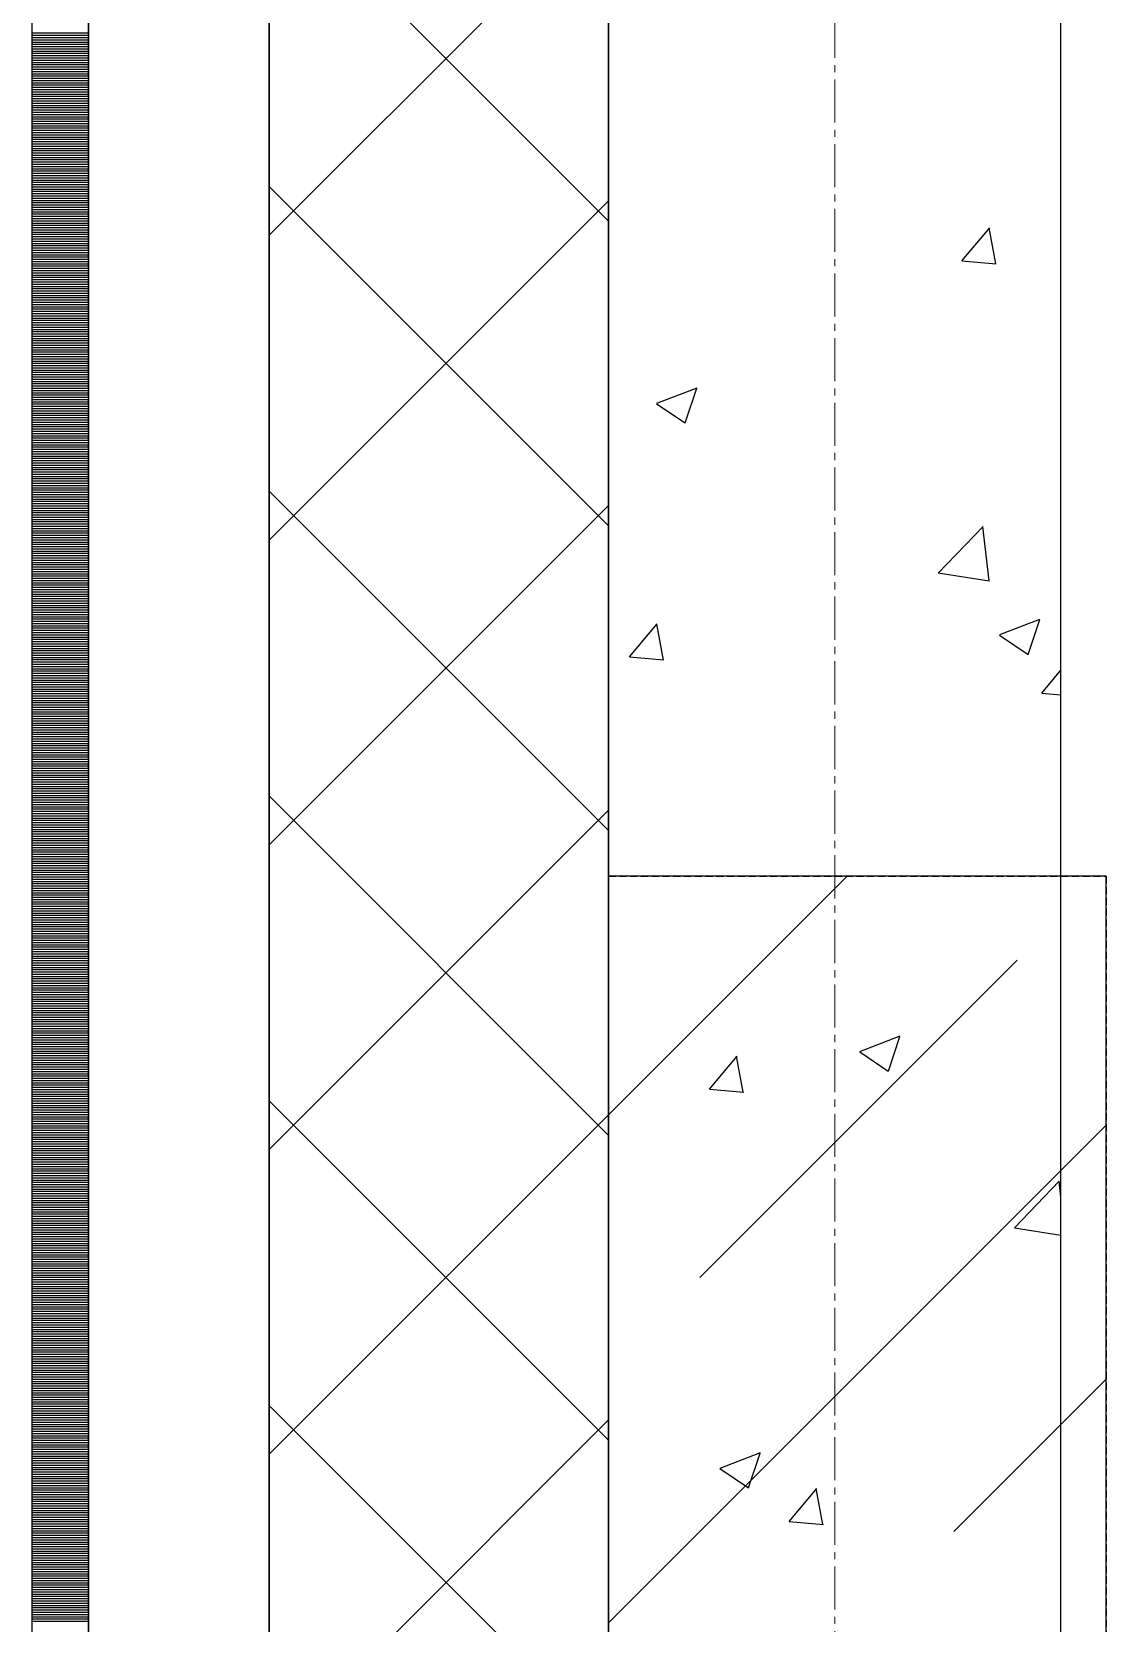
# Model space of a CAD drawing. Header units: millimetres. Extents: x -231292 to 573618, y -153144 to 564035.
# Drawn here: x 8548 to 9023, y 204436 to 205140 of the extents above; entities that cross this region are included whole.
import ezdxf

# ---------------------------------------------------------------- set-up
doc = ezdxf.new("R2010")
doc.units = ezdxf.units.MM
doc.linetypes.add('CENTER2', pattern=[28.575, 19.05, -3.175, 3.175, -3.175])
doc.linetypes.add('HIDDEN2', pattern=[4.7625, 3.175, -1.5875])
doc.layers.get('0').update_dxf_attribs({"color": 250})
for name, color, linetype, lineweight in [('АР_Колонны', 250, 'Continuous', 35), ('АР_Стены ЖБ', 250, 'Continuous', 35), ('АР_Стены ПЕНОблок', 250, 'Continuous', 20), ('АР_Тонкая', 250, 'Continuous', 5), ('АР_Утеплитель', 250, 'Continuous', 0), ('АР_Штриховка', 250, 'Continuous', 0), ('РД_Оси_100', 250, 'Continuous', 0)]:
    doc.layers.add(name, color=color, linetype=linetype, lineweight=lineweight)

# ---------------------------------------------------------------- blocks, each defined once
blk = doc.blocks.new('оси_рен')
at = {"layer": 'РД_Оси_100', "color": 251, "linetype": 'CENTER2', "true_color": 0x636466}
blk.add_line((1195652.916, 135558.25), (1195652.916, 223268.25), dxfattribs=at)

msp = doc.modelspace()

# ---------------------------------------------------------------- linework, layer by layer
at = {"layer": 'АР_Колонны', "color": 18, "linetype": 'HIDDEN2', "lineweight": 25, "true_color": 0x000000}
for p, q in [((8803.243, 204766.253), (9023.243, 204766.253)), ((8803.243, 203866.253), (8803.243, 204766.253)), ((9023.243, 204766.253), (9023.243, 203866.253))]:
    msp.add_line(p, q, dxfattribs=at)
at = {"layer": 'АР_Колонны', "color": 18, "linetype": 'Continuous', "lineweight": 25, "true_color": 0x000000}
for p, q in [((9023.243, 204766.253), (8803.243, 204766.253)), ((8803.243, 204766.253), (8803.243, 203866.253)), ((9023.243, 204766.253), (8803.243, 204766.253)), ((8803.243, 204766.253), (8803.243, 203866.253)), ((9023.243, 203866.253), (9023.243, 204766.253)), ((9023.243, 203866.253), (9023.243, 204766.253))]:
    msp.add_line(p, q, dxfattribs=at)
at = {"layer": 'АР_Стены ЖБ', "color": 18, "linetype": 'Continuous', "lineweight": 25, "true_color": 0x000000}
for p, q in [((9023.243, 204766.253), (8803.243, 204766.253)), ((8803.243, 204766.253), (8803.243, 203866.253)), ((9023.243, 203866.253), (9023.243, 204766.253))]:
    msp.add_line(p, q, dxfattribs=at)
at = {"layer": 'АР_Стены ПЕНОблок', "color": 18, "linetype": 'Continuous', "lineweight": 25, "true_color": 0x000000}
for p, q in [((8803.243, 263866.253), (8803.243, 187666.253)), ((9003.243, 187666.253), (9003.243, 263866.253))]:
    msp.add_line(p, q, dxfattribs=at)
at = {"layer": 'АР_Тонкая', "color": 18, "linetype": 'Continuous', "lineweight": 25, "true_color": 0x000000}
for p, q in [((8548.243, 263866.253), (8548.243, 187666.253)), ((8573.243, 263866.253), (8573.243, 187666.253)), ((8573.243, 187666.253), (8573.243, 263866.253)), ((8653.243, 187666.253), (8653.243, 263866.253))]:
    msp.add_line(p, q, dxfattribs=at)
at = {"layer": 'АР_Утеплитель', "color": 18, "linetype": 'Continuous', "lineweight": 25, "true_color": 0x000000}
for p, q in [((8653.243, 263866.253), (8653.243, 187666.253)), ((8803.243, 187666.253), (8803.243, 263866.253))]:
    msp.add_line(p, q, dxfattribs=at)
at = {"layer": 'АР_Штриховка', "color": 18, "linetype": 'Continuous', "lineweight": 25, "true_color": 0x000000}
for p, q in [((8803.243, 205055.86), (8653.243, 205205.86)), ((8653.243, 205049.573), (8803.243, 205199.573)), ((8548.243, 205139.002), (8573.243, 205139.002)), ((8548.243, 205138.002), (8573.243, 205138.002)), ((8548.243, 205137.002), (8573.243, 205137.002)), ((8548.243, 205136.002), (8573.243, 205136.002)), ((8548.243, 205135.002), (8573.243, 205135.002)), ((8548.243, 205134.002), (8573.243, 205134.002)), ((8548.243, 205133.002), (8573.243, 205133.002)), ((8548.243, 205132.002), (8573.243, 205132.002)), ((8548.243, 205131.002), (8573.243, 205131.002)), ((8548.243, 205130.002), (8573.243, 205130.002)), ((8548.243, 205129.002), (8573.243, 205129.002)), ((8548.243, 205128.002), (8573.243, 205128.002)), ((8548.243, 205127.002), (8573.243, 205127.002)), ((8548.243, 205126.002), (8573.243, 205126.002)), ((8548.243, 205125.002), (8573.243, 205125.002)), ((8548.243, 205124.002), (8573.243, 205124.002)), ((8548.243, 205123.002), (8573.243, 205123.002)), ((8548.243, 205122.002), (8573.243, 205122.002)), ((8548.243, 205121.002), (8573.243, 205121.002)), ((8548.243, 205120.002), (8573.243, 205120.002)), ((8548.243, 205119.002), (8573.243, 205119.002)), ((8548.243, 205118.002), (8573.243, 205118.002)), ((8548.243, 205117.002), (8573.243, 205117.002)), ((8548.243, 205116.002), (8573.243, 205116.002)), ((8548.243, 205115.002), (8573.243, 205115.002)), ((8548.243, 205114.002), (8573.243, 205114.002)), ((8548.243, 205113.002), (8573.243, 205113.002)), ((8548.243, 205112.002), (8573.243, 205112.002)), ((8548.243, 205111.002), (8573.243, 205111.002)), ((8548.243, 205110.002), (8573.243, 205110.002)), ((8548.243, 205109.002), (8573.243, 205109.002)), ((8548.243, 205108.002), (8573.243, 205108.002)), ((8548.243, 205107.002), (8573.243, 205107.002)), ((8548.243, 205106.002), (8573.243, 205106.002)), ((8548.243, 205105.002), (8573.243, 205105.002)), ((8548.243, 205104.002), (8573.243, 205104.002)), ((8548.243, 205103.002), (8573.243, 205103.002)), ((8548.243, 205102.002), (8573.243, 205102.002)), ((8548.243, 205101.002), (8573.243, 205101.002)), ((8548.243, 205100.002), (8573.243, 205100.002)), ((8548.243, 205099.002), (8573.243, 205099.002)), ((8548.243, 205098.002), (8573.243, 205098.002)), ((8548.243, 205097.002), (8573.243, 205097.002)), ((8548.243, 205096.002), (8573.243, 205096.002)), ((8548.243, 205095.002), (8573.243, 205095.002)), ((8548.243, 205094.002), (8573.243, 205094.002)), ((8548.243, 205093.002), (8573.243, 205093.002)), ((8548.243, 205092.002), (8573.243, 205092.002)), ((8548.243, 205091.002), (8573.243, 205091.002)), ((8548.243, 205090.002), (8573.243, 205090.002)), ((8548.243, 205089.002), (8573.243, 205089.002)), ((8548.243, 205088.002), (8573.243, 205088.002)), ((8548.243, 205087.002), (8573.243, 205087.002)), ((8548.243, 205086.002), (8573.243, 205086.002)), ((8548.243, 205085.002), (8573.243, 205085.002)), ((8548.243, 205084.002), (8573.243, 205084.002)), ((8548.243, 205083.002), (8573.243, 205083.002)), ((8548.243, 205082.002), (8573.243, 205082.002)), ((8548.243, 205081.002), (8573.243, 205081.002)), ((8548.243, 205080.002), (8573.243, 205080.002)), ((8548.243, 205079.002), (8573.243, 205079.002)), ((8548.243, 205078.002), (8573.243, 205078.002)), ((8548.243, 205077.002), (8573.243, 205077.002)), ((8548.243, 205076.002), (8573.243, 205076.002)), ((8548.243, 205075.002), (8573.243, 205075.002)), ((8548.243, 205074.002), (8573.243, 205074.002)), ((8548.243, 205073.002), (8573.243, 205073.002)), ((8548.243, 205072.002), (8573.243, 205072.002)), ((8548.243, 205071.002), (8573.243, 205071.002)), ((8548.243, 205070.002), (8573.243, 205070.002)), ((8803.243, 204921.156), (8653.243, 205071.156)), ((8548.243, 205069.002), (8573.243, 205069.002)), ((8548.243, 205068.002), (8573.243, 205068.002)), ((8548.243, 205067.002), (8573.243, 205067.002)), ((8548.243, 205066.002), (8573.243, 205066.002)), ((8548.243, 205065.002), (8573.243, 205065.002)), ((8548.243, 205064.002), (8573.243, 205064.002)), ((8548.243, 205063.002), (8573.243, 205063.002)), ((8653.243, 204914.869), (8803.243, 205064.869)), ((8548.243, 205062.002), (8573.243, 205062.002)), ((8548.243, 205061.002), (8573.243, 205061.002)), ((8548.243, 205060.002), (8573.243, 205060.002)), ((8548.243, 205059.002), (8573.243, 205059.002)), ((8548.243, 205058.002), (8573.243, 205058.002)), ((8548.243, 205057.002), (8573.243, 205057.002)), ((8548.243, 205056.002), (8573.243, 205056.002)), ((8548.243, 205055.002), (8573.243, 205055.002)), ((8548.243, 205054.002), (8573.243, 205054.002)), ((8548.243, 205053.002), (8573.243, 205053.002)), ((8548.243, 205052.002), (8573.243, 205052.002)), ((8548.243, 205051.002), (8573.243, 205051.002)), ((8548.243, 205050.002), (8573.243, 205050.002)), ((8548.243, 205049.002), (8573.243, 205049.002)), ((8959.49, 205038.314), (8971.735, 205052.907)), ((8974.46, 205036.937), (8971.523, 205052.858)), ((8548.243, 205048.002), (8573.243, 205048.002)), ((8548.243, 205047.002), (8573.243, 205047.002)), ((8548.243, 205046.002), (8573.243, 205046.002)), ((8548.243, 205045.002), (8573.243, 205045.002)), ((8548.243, 205044.002), (8573.243, 205044.002)), ((8548.243, 205043.002), (8573.243, 205043.002)), ((8548.243, 205042.002), (8573.243, 205042.002)), ((8548.243, 205041.002), (8573.243, 205041.002)), ((8548.243, 205040.002), (8573.243, 205040.002)), ((8548.243, 205039.002), (8573.243, 205039.002)), ((8548.243, 205038.002), (8573.243, 205038.002)), ((8548.243, 205037.002), (8573.243, 205037.002)), ((8548.243, 205036.002), (8573.243, 205036.002)), ((8548.243, 205035.002), (8573.243, 205035.002)), ((8548.243, 205034.002), (8573.243, 205034.002)), ((8959.489, 205038.304), (8974.671, 205036.976)), ((8548.243, 205033.002), (8573.243, 205033.002)), ((8548.243, 205032.002), (8573.243, 205032.002)), ((8548.243, 205031.002), (8573.243, 205031.002)), ((8548.243, 205030.002), (8573.243, 205030.002)), ((8548.243, 205029.002), (8573.243, 205029.002)), ((8548.243, 205028.002), (8573.243, 205028.002)), ((8548.243, 205027.002), (8573.243, 205027.002)), ((8548.243, 205026.002), (8573.243, 205026.002)), ((8548.243, 205025.002), (8573.243, 205025.002)), ((8548.243, 205024.002), (8573.243, 205024.002)), ((8548.243, 205023.002), (8573.243, 205023.002)), ((8548.243, 205022.002), (8573.243, 205022.002)), ((8548.243, 205021.002), (8573.243, 205021.002)), ((8548.243, 205020.002), (8573.243, 205020.002)), ((8548.243, 205019.002), (8573.243, 205019.002)), ((8548.243, 205018.002), (8573.243, 205018.002)), ((8548.243, 205017.002), (8573.243, 205017.002)), ((8548.243, 205016.002), (8573.243, 205016.002)), ((8548.243, 205015.002), (8573.243, 205015.002)), ((8548.243, 205014.002), (8573.243, 205014.002)), ((8548.243, 205013.002), (8573.243, 205013.002)), ((8548.243, 205012.002), (8573.243, 205012.002)), ((8548.243, 205011.002), (8573.243, 205011.002)), ((8548.243, 205010.002), (8573.243, 205010.002)), ((8548.243, 205009.002), (8573.243, 205009.002)), ((8548.243, 205008.002), (8573.243, 205008.002)), ((8548.243, 205007.002), (8573.243, 205007.002)), ((8548.243, 205006.002), (8573.243, 205006.002)), ((8548.243, 205005.002), (8573.243, 205005.002)), ((8548.243, 205004.002), (8573.243, 205004.002)), ((8548.243, 205003.002), (8573.243, 205003.002)), ((8548.243, 205002.002), (8573.243, 205002.002)), ((8548.243, 205001.002), (8573.243, 205001.002)), ((8548.243, 205000.002), (8573.243, 205000.002)), ((8548.243, 204999.002), (8573.243, 204999.002)), ((8548.243, 204998.002), (8573.243, 204998.002)), ((8548.243, 204997.002), (8573.243, 204997.002)), ((8548.243, 204996.002), (8573.243, 204996.002)), ((8548.243, 204995.002), (8573.243, 204995.002)), ((8548.243, 204994.002), (8573.243, 204994.002)), ((8548.243, 204993.002), (8573.243, 204993.002)), ((8548.243, 204992.002), (8573.243, 204992.002)), ((8548.243, 204991.002), (8573.243, 204991.002)), ((8548.243, 204990.002), (8573.243, 204990.002)), ((8548.243, 204989.002), (8573.243, 204989.002)), ((8548.243, 204988.002), (8573.243, 204988.002)), ((8548.243, 204987.002), (8573.243, 204987.002)), ((8548.243, 204986.002), (8573.243, 204986.002)), ((8548.243, 204985.002), (8573.243, 204985.002)), ((8548.243, 204984.002), (8573.243, 204984.002)), ((8548.243, 204983.002), (8573.243, 204983.002)), ((8548.243, 204982.002), (8573.243, 204982.002)), ((8548.243, 204981.002), (8573.243, 204981.002)), ((8548.243, 204980.002), (8573.243, 204980.002)), ((8548.243, 204979.002), (8573.243, 204979.002)), ((8548.243, 204978.002), (8573.243, 204978.002)), ((8824.562, 204975.321), (8842.347, 204982.148)), ((8837.118, 204966.61), (8842.269, 204981.959)), ((8548.243, 204977.002), (8573.243, 204977.002)), ((8548.243, 204976.002), (8573.243, 204976.002)), ((8548.243, 204975.002), (8573.243, 204975.002)), ((8548.243, 204974.002), (8573.243, 204974.002)), ((8548.243, 204973.002), (8573.243, 204973.002)), ((8548.243, 204972.002), (8573.243, 204972.002)), ((8548.243, 204971.002), (8573.243, 204971.002)), ((8824.477, 204975.133), (8837.112, 204966.611)), ((8548.243, 204970.002), (8573.243, 204970.002)), ((8548.243, 204969.002), (8573.243, 204969.002)), ((8548.243, 204968.002), (8573.243, 204968.002)), ((8548.243, 204967.002), (8573.243, 204967.002)), ((8548.243, 204966.002), (8573.243, 204966.002)), ((8548.243, 204965.002), (8573.243, 204965.002)), ((8548.243, 204964.002), (8573.243, 204964.002)), ((8548.243, 204963.002), (8573.243, 204963.002)), ((8548.243, 204962.002), (8573.243, 204962.002)), ((8548.243, 204961.002), (8573.243, 204961.002)), ((8548.243, 204960.002), (8573.243, 204960.002)), ((8548.243, 204959.002), (8573.243, 204959.002)), ((8548.243, 204958.002), (8573.243, 204958.002)), ((8548.243, 204957.002), (8573.243, 204957.002)), ((8548.243, 204956.002), (8573.243, 204956.002)), ((8548.243, 204955.002), (8573.243, 204955.002)), ((8548.243, 204954.002), (8573.243, 204954.002)), ((8548.243, 204953.002), (8573.243, 204953.002)), ((8548.243, 204952.002), (8573.243, 204952.002)), ((8548.243, 204951.002), (8573.243, 204951.002)), ((8548.243, 204950.002), (8573.243, 204950.002)), ((8548.243, 204949.002), (8573.243, 204949.002)), ((8548.243, 204948.002), (8573.243, 204948.002)), ((8548.243, 204947.002), (8573.243, 204947.002)), ((8548.243, 204946.002), (8573.243, 204946.002)), ((8548.243, 204945.002), (8573.243, 204945.002)), ((8548.243, 204944.002), (8573.243, 204944.002)), ((8548.243, 204943.002), (8573.243, 204943.002)), ((8548.243, 204942.002), (8573.243, 204942.002)), ((8548.243, 204941.002), (8573.243, 204941.002)), ((8548.243, 204940.002), (8573.243, 204940.002)), ((8548.243, 204939.002), (8573.243, 204939.002)), ((8548.243, 204938.002), (8573.243, 204938.002)), ((8548.243, 204937.002), (8573.243, 204937.002)), ((8548.243, 204936.002), (8573.243, 204936.002)), ((8803.243, 204786.452), (8653.243, 204936.452)), ((8548.243, 204935.002), (8573.243, 204935.002)), ((8548.243, 204934.002), (8573.243, 204934.002)), ((8548.243, 204933.002), (8573.243, 204933.002)), ((8548.243, 204932.002), (8573.243, 204932.002)), ((8548.243, 204931.002), (8573.243, 204931.002)), ((8548.243, 204930.002), (8573.243, 204930.002)), ((8548.243, 204929.002), (8573.243, 204929.002)), ((8653.243, 204780.165), (8803.243, 204930.165)), ((8548.243, 204928.002), (8573.243, 204928.002)), ((8548.243, 204927.002), (8573.243, 204927.002)), ((8548.243, 204926.002), (8573.243, 204926.002)), ((8548.243, 204925.002), (8573.243, 204925.002)), ((8548.243, 204924.002), (8573.243, 204924.002)), ((8548.243, 204923.002), (8573.243, 204923.002)), ((8548.243, 204922.002), (8573.243, 204922.002)), ((8548.243, 204921.002), (8573.243, 204921.002)), ((8548.243, 204920.002), (8573.243, 204920.002)), ((8548.243, 204919.002), (8573.243, 204919.002)), ((8548.243, 204918.002), (8573.243, 204918.002)), ((8548.243, 204917.002), (8573.243, 204917.002)), ((8548.243, 204916.002), (8573.243, 204916.002)), ((8548.243, 204915.002), (8573.243, 204915.002)), ((8949.001, 204900.295), (8968.785, 204920.914)), ((8971.555, 204896.787), (8968.749, 204920.91)), ((8548.243, 204914.002), (8573.243, 204914.002)), ((8548.243, 204913.002), (8573.243, 204913.002)), ((8548.243, 204912.002), (8573.243, 204912.002)), ((8548.243, 204911.002), (8573.243, 204911.002)), ((8548.243, 204910.002), (8573.243, 204910.002)), ((8548.243, 204909.002), (8573.243, 204909.002)), ((8548.243, 204908.002), (8573.243, 204908.002)), ((8548.243, 204907.002), (8573.243, 204907.002)), ((8548.243, 204906.002), (8573.243, 204906.002)), ((8548.243, 204905.002), (8573.243, 204905.002)), ((8548.243, 204904.002), (8573.243, 204904.002)), ((8548.243, 204903.002), (8573.243, 204903.002)), ((8548.243, 204902.002), (8573.243, 204902.002)), ((8548.243, 204901.002), (8573.243, 204901.002)), ((8948.975, 204900.351), (8971.565, 204896.848)), ((8548.243, 204900.002), (8573.243, 204900.002)), ((8548.243, 204899.002), (8573.243, 204899.002)), ((8548.243, 204898.002), (8573.243, 204898.002)), ((8548.243, 204897.002), (8573.243, 204897.002)), ((8548.243, 204896.002), (8573.243, 204896.002)), ((8548.243, 204895.002), (8573.243, 204895.002)), ((8548.243, 204894.002), (8573.243, 204894.002)), ((8548.243, 204893.002), (8573.243, 204893.002)), ((8548.243, 204892.002), (8573.243, 204892.002)), ((8548.243, 204891.002), (8573.243, 204891.002)), ((8548.243, 204890.002), (8573.243, 204890.002)), ((8548.243, 204889.002), (8573.243, 204889.002)), ((8548.243, 204888.002), (8573.243, 204888.002)), ((8548.243, 204887.002), (8573.243, 204887.002)), ((8548.243, 204886.002), (8573.243, 204886.002)), ((8548.243, 204885.002), (8573.243, 204885.002)), ((8548.243, 204884.002), (8573.243, 204884.002)), ((8548.243, 204883.002), (8573.243, 204883.002)), ((8548.243, 204882.002), (8573.243, 204882.002)), ((8548.243, 204881.002), (8573.243, 204881.002)), ((8548.243, 204880.002), (8573.243, 204880.002)), ((8976.177, 204873.056), (8993.962, 204879.883)), ((8988.733, 204864.344), (8993.883, 204879.693)), ((8548.243, 204879.002), (8573.243, 204879.002)), ((8548.243, 204878.002), (8573.243, 204878.002)), ((8548.243, 204877.002), (8573.243, 204877.002)), ((8548.243, 204876.002), (8573.243, 204876.002)), ((8548.243, 204875.002), (8573.243, 204875.002)), ((8548.243, 204874.002), (8573.243, 204874.002)), ((8548.243, 204873.002), (8573.243, 204873.002)), ((8812.549, 204863.196), (8824.794, 204877.79)), ((8827.519, 204861.819), (8824.582, 204877.74)), ((8976.092, 204872.868), (8988.726, 204864.346)), ((8548.243, 204872.002), (8573.243, 204872.002)), ((8548.243, 204871.002), (8573.243, 204871.002)), ((8548.243, 204870.002), (8573.243, 204870.002)), ((8548.243, 204869.002), (8573.243, 204869.002)), ((8548.243, 204868.002), (8573.243, 204868.002)), ((8548.243, 204867.002), (8573.243, 204867.002)), ((8548.243, 204866.002), (8573.243, 204866.002)), ((8548.243, 204865.002), (8573.243, 204865.002)), ((8548.243, 204864.002), (8573.243, 204864.002)), ((8548.243, 204863.002), (8573.243, 204863.002)), ((8548.243, 204862.002), (8573.243, 204862.002)), ((8548.243, 204861.002), (8573.243, 204861.002)), ((8548.243, 204860.002), (8573.243, 204860.002)), ((8548.243, 204859.002), (8573.243, 204859.002)), ((8812.548, 204863.187), (8827.73, 204861.858)), ((8548.243, 204858.002), (8573.243, 204858.002)), ((8548.243, 204857.002), (8573.243, 204857.002)), ((8548.243, 204856.002), (8573.243, 204856.002)), ((8548.243, 204855.002), (8573.243, 204855.002)), ((8548.243, 204854.002), (8573.243, 204854.002)), ((8548.243, 204853.002), (8573.243, 204853.002)), ((8548.243, 204852.002), (8573.243, 204852.002)), ((8994.734, 204847.257), (9003.243, 204857.398)), ((8548.243, 204851.002), (8573.243, 204851.002)), ((8548.243, 204850.002), (8573.243, 204850.002)), ((8548.243, 204849.002), (8573.243, 204849.002)), ((8548.243, 204848.002), (8573.243, 204848.002)), ((8548.243, 204847.002), (8573.243, 204847.002)), ((8548.243, 204846.002), (8573.243, 204846.002)), ((8548.243, 204845.002), (8573.243, 204845.002)), ((8994.733, 204847.247), (9003.243, 204846.503)), ((8548.243, 204844.002), (8573.243, 204844.002)), ((8548.243, 204843.002), (8573.243, 204843.002)), ((8548.243, 204842.002), (8573.243, 204842.002)), ((8548.243, 204841.002), (8573.243, 204841.002)), ((8548.243, 204840.002), (8573.243, 204840.002)), ((8548.243, 204839.002), (8573.243, 204839.002)), ((8548.243, 204838.002), (8573.243, 204838.002)), ((8548.243, 204837.002), (8573.243, 204837.002)), ((8548.243, 204836.002), (8573.243, 204836.002)), ((8548.243, 204835.002), (8573.243, 204835.002)), ((8548.243, 204834.002), (8573.243, 204834.002)), ((8548.243, 204833.002), (8573.243, 204833.002)), ((8548.243, 204832.002), (8573.243, 204832.002)), ((8548.243, 204831.002), (8573.243, 204831.002)), ((8548.243, 204830.002), (8573.243, 204830.002)), ((8548.243, 204829.002), (8573.243, 204829.002)), ((8548.243, 204828.002), (8573.243, 204828.002)), ((8548.243, 204827.002), (8573.243, 204827.002)), ((8548.243, 204826.002), (8573.243, 204826.002)), ((8548.243, 204825.002), (8573.243, 204825.002)), ((8548.243, 204824.002), (8573.243, 204824.002)), ((8548.243, 204823.002), (8573.243, 204823.002)), ((8548.243, 204822.002), (8573.243, 204822.002)), ((8548.243, 204821.002), (8573.243, 204821.002)), ((8548.243, 204820.002), (8573.243, 204820.002)), ((8548.243, 204819.002), (8573.243, 204819.002)), ((8548.243, 204818.002), (8573.243, 204818.002)), ((8548.243, 204817.002), (8573.243, 204817.002)), ((8548.243, 204816.002), (8573.243, 204816.002)), ((8548.243, 204815.002), (8573.243, 204815.002)), ((8548.243, 204814.002), (8573.243, 204814.002)), ((8548.243, 204813.002), (8573.243, 204813.002)), ((8548.243, 204812.002), (8573.243, 204812.002)), ((8548.243, 204811.002), (8573.243, 204811.002)), ((8548.243, 204810.002), (8573.243, 204810.002)), ((8548.243, 204809.002), (8573.243, 204809.002)), ((8548.243, 204808.002), (8573.243, 204808.002)), ((8548.243, 204807.002), (8573.243, 204807.002)), ((8548.243, 204806.002), (8573.243, 204806.002)), ((8548.243, 204805.002), (8573.243, 204805.002)), ((8548.243, 204804.002), (8573.243, 204804.002)), ((8548.243, 204803.002), (8573.243, 204803.002)), ((8548.243, 204802.002), (8573.243, 204802.002)), ((8548.243, 204801.002), (8573.243, 204801.002)), ((8548.243, 204800.002), (8573.243, 204800.002)), ((8548.243, 204799.002), (8573.243, 204799.002)), ((8548.243, 204798.002), (8573.243, 204798.002)), ((8548.243, 204797.002), (8573.243, 204797.002)), ((8548.243, 204796.002), (8573.243, 204796.002)), ((8548.243, 204795.002), (8573.243, 204795.002)), ((8803.243, 204651.749), (8653.243, 204801.749)), ((8653.243, 204645.462), (8803.243, 204795.462)), ((8548.243, 204794.002), (8573.243, 204794.002)), ((8548.243, 204793.002), (8573.243, 204793.002)), ((8548.243, 204792.002), (8573.243, 204792.002)), ((8548.243, 204791.002), (8573.243, 204791.002)), ((8548.243, 204790.002), (8573.243, 204790.002)), ((8548.243, 204789.002), (8573.243, 204789.002)), ((8548.243, 204788.002), (8573.243, 204788.002)), ((8548.243, 204787.002), (8573.243, 204787.002)), ((8548.243, 204786.002), (8573.243, 204786.002)), ((8548.243, 204785.002), (8573.243, 204785.002)), ((8548.243, 204784.002), (8573.243, 204784.002)), ((8548.243, 204783.002), (8573.243, 204783.002)), ((8548.243, 204782.002), (8573.243, 204782.002)), ((8548.243, 204781.002), (8573.243, 204781.002)), ((8548.243, 204780.002), (8573.243, 204780.002)), ((8548.243, 204779.002), (8573.243, 204779.002)), ((8548.243, 204778.002), (8573.243, 204778.002)), ((8548.243, 204777.002), (8573.243, 204777.002)), ((8548.243, 204776.002), (8573.243, 204776.002)), ((8548.243, 204775.002), (8573.243, 204775.002)), ((8548.243, 204774.002), (8573.243, 204774.002)), ((8548.243, 204773.002), (8573.243, 204773.002)), ((8548.243, 204772.002), (8573.243, 204772.002)), ((8548.243, 204771.002), (8573.243, 204771.002)), ((8548.243, 204770.002), (8573.243, 204770.002)), ((8548.243, 204769.002), (8573.243, 204769.002)), ((8548.243, 204768.002), (8573.243, 204768.002)), ((8548.243, 204767.002), (8573.243, 204767.002)), ((8548.243, 204766.002), (8573.243, 204766.002)), ((8548.243, 204765.002), (8573.243, 204765.002)), ((8548.243, 204764.002), (8573.243, 204764.002)), ((8548.243, 204763.002), (8573.243, 204763.002)), ((8548.243, 204762.002), (8573.243, 204762.002)), ((8548.243, 204761.002), (8573.243, 204761.002)), ((8548.243, 204760.002), (8573.243, 204760.002)), ((8803.243, 204660.758), (8908.738, 204766.253)), ((8548.243, 204759.002), (8573.243, 204759.002)), ((8548.243, 204758.002), (8573.243, 204758.002)), ((8548.243, 204757.002), (8573.243, 204757.002)), ((8548.243, 204756.002), (8573.243, 204756.002)), ((8548.243, 204755.002), (8573.243, 204755.002)), ((8548.243, 204754.002), (8573.243, 204754.002)), ((8548.243, 204753.002), (8573.243, 204753.002)), ((8548.243, 204752.002), (8573.243, 204752.002)), ((8548.243, 204751.002), (8573.243, 204751.002)), ((8548.243, 204750.002), (8573.243, 204750.002)), ((8548.243, 204749.002), (8573.243, 204749.002)), ((8548.243, 204748.002), (8573.243, 204748.002)), ((8548.243, 204747.002), (8573.243, 204747.002)), ((8548.243, 204746.002), (8573.243, 204746.002)), ((8548.243, 204745.002), (8573.243, 204745.002)), ((8548.243, 204744.002), (8573.243, 204744.002)), ((8548.243, 204743.002), (8573.243, 204743.002)), ((8548.243, 204742.002), (8573.243, 204742.002)), ((8548.243, 204741.002), (8573.243, 204741.002)), ((8548.243, 204740.002), (8573.243, 204740.002)), ((8548.243, 204739.002), (8573.243, 204739.002)), ((8548.243, 204738.002), (8573.243, 204738.002)), ((8548.243, 204737.002), (8573.243, 204737.002)), ((8548.243, 204736.002), (8573.243, 204736.002)), ((8548.243, 204735.002), (8573.243, 204735.002)), ((8548.243, 204734.002), (8573.243, 204734.002)), ((8548.243, 204733.002), (8573.243, 204733.002)), ((8548.243, 204732.002), (8573.243, 204732.002)), ((8548.243, 204731.002), (8573.243, 204731.002)), ((8548.243, 204730.002), (8573.243, 204730.002)), ((8548.243, 204729.002), (8573.243, 204729.002)), ((8548.243, 204728.002), (8573.243, 204728.002)), ((8548.243, 204727.002), (8573.243, 204727.002)), ((8548.243, 204726.002), (8573.243, 204726.002)), ((8548.243, 204725.002), (8573.243, 204725.002)), ((8843.64, 204588.901), (8983.956, 204729.218)), ((8548.243, 204724.002), (8573.243, 204724.002)), ((8548.243, 204723.002), (8573.243, 204723.002)), ((8548.243, 204722.002), (8573.243, 204722.002)), ((8548.243, 204721.002), (8573.243, 204721.002)), ((8548.243, 204720.002), (8573.243, 204720.002)), ((8548.243, 204719.002), (8573.243, 204719.002)), ((8548.243, 204718.002), (8573.243, 204718.002)), ((8548.243, 204717.002), (8573.243, 204717.002)), ((8548.243, 204716.002), (8573.243, 204716.002)), ((8548.243, 204715.002), (8573.243, 204715.002)), ((8548.243, 204714.002), (8573.243, 204714.002)), ((8548.243, 204713.002), (8573.243, 204713.002)), ((8548.243, 204712.002), (8573.243, 204712.002)), ((8548.243, 204711.002), (8573.243, 204711.002)), ((8548.243, 204710.002), (8573.243, 204710.002)), ((8548.243, 204709.002), (8573.243, 204709.002)), ((8548.243, 204708.002), (8573.243, 204708.002)), ((8548.243, 204707.002), (8573.243, 204707.002)), ((8548.243, 204706.002), (8573.243, 204706.002)), ((8548.243, 204705.002), (8573.243, 204705.002)), ((8548.243, 204704.002), (8573.243, 204704.002)), ((8548.243, 204703.002), (8573.243, 204703.002)), ((8548.243, 204702.002), (8573.243, 204702.002)), ((8548.243, 204701.002), (8573.243, 204701.002)), ((8548.243, 204700.002), (8573.243, 204700.002)), ((8548.243, 204699.002), (8573.243, 204699.002)), ((8548.243, 204698.002), (8573.243, 204698.002)), ((8548.243, 204697.002), (8573.243, 204697.002)), ((8548.243, 204696.002), (8573.243, 204696.002)), ((8548.243, 204695.002), (8573.243, 204695.002)), ((8548.243, 204694.002), (8573.243, 204694.002)), ((8548.243, 204693.002), (8573.243, 204693.002)), ((8548.243, 204692.002), (8573.243, 204692.002)), ((8548.243, 204691.002), (8573.243, 204691.002)), ((8548.243, 204690.002), (8573.243, 204690.002)), ((8914.375, 204688.868), (8932.159, 204695.695)), ((8926.931, 204680.156), (8932.081, 204695.505)), ((8548.243, 204689.002), (8573.243, 204689.002)), ((8548.243, 204688.002), (8573.243, 204688.002)), ((8548.243, 204687.002), (8573.243, 204687.002)), ((8548.243, 204686.002), (8573.243, 204686.002)), ((8548.243, 204685.002), (8573.243, 204685.002)), ((8548.243, 204684.002), (8573.243, 204684.002)), ((8548.243, 204683.002), (8573.243, 204683.002)), ((8847.792, 204672.14), (8860.038, 204686.733)), ((8862.761, 204670.762), (8859.825, 204686.683)), ((8914.29, 204688.68), (8926.924, 204680.158)), ((8548.243, 204682.002), (8573.243, 204682.002)), ((8548.243, 204681.002), (8573.243, 204681.002)), ((8548.243, 204680.002), (8573.243, 204680.002)), ((8548.243, 204679.002), (8573.243, 204679.002)), ((8548.243, 204678.002), (8573.243, 204678.002)), ((8548.243, 204677.002), (8573.243, 204677.002)), ((8548.243, 204676.002), (8573.243, 204676.002)), ((8548.243, 204675.002), (8573.243, 204675.002)), ((8548.243, 204674.002), (8573.243, 204674.002)), ((8548.243, 204673.002), (8573.243, 204673.002)), ((8548.243, 204672.002), (8573.243, 204672.002)), ((8548.243, 204671.002), (8573.243, 204671.002)), ((8548.243, 204670.002), (8573.243, 204670.002)), ((8548.243, 204669.002), (8573.243, 204669.002)), ((8847.792, 204672.13), (8862.974, 204670.801)), ((8548.243, 204668.002), (8573.243, 204668.002)), ((8548.243, 204667.002), (8573.243, 204667.002)), ((8548.243, 204666.002), (8573.243, 204666.002)), ((8548.243, 204665.002), (8573.243, 204665.002)), ((8548.243, 204664.002), (8573.243, 204664.002)), ((8548.243, 204663.002), (8573.243, 204663.002)), ((8548.243, 204662.002), (8573.243, 204662.002)), ((8803.243, 204517.045), (8653.243, 204667.045)), ((8548.243, 204661.002), (8573.243, 204661.002)), ((8548.243, 204660.002), (8573.243, 204660.002)), ((8548.243, 204659.002), (8573.243, 204659.002)), ((8548.243, 204658.002), (8573.243, 204658.002)), ((8548.243, 204657.002), (8573.243, 204657.002)), ((8548.243, 204656.002), (8573.243, 204656.002)), ((8548.243, 204655.002), (8573.243, 204655.002)), ((8653.243, 204510.758), (8803.243, 204660.758)), ((8803.243, 204436.251), (9023.243, 204656.251)), ((8548.243, 204654.002), (8573.243, 204654.002)), ((8548.243, 204653.002), (8573.243, 204653.002)), ((8548.243, 204652.002), (8573.243, 204652.002)), ((8548.243, 204651.002), (8573.243, 204651.002)), ((8548.243, 204650.002), (8573.243, 204650.002)), ((8548.243, 204649.002), (8573.243, 204649.002)), ((8548.243, 204648.002), (8573.243, 204648.002)), ((8548.243, 204647.002), (8573.243, 204647.002)), ((8548.243, 204646.002), (8573.243, 204646.002)), ((8548.243, 204645.002), (8573.243, 204645.002)), ((8548.243, 204644.002), (8573.243, 204644.002)), ((8548.243, 204643.002), (8573.243, 204643.002)), ((8548.243, 204642.002), (8573.243, 204642.002)), ((8548.243, 204641.002), (8573.243, 204641.002)), ((8548.243, 204640.002), (8573.243, 204640.002)), ((8548.243, 204639.002), (8573.243, 204639.002)), ((8548.243, 204638.002), (8573.243, 204638.002)), ((8548.243, 204637.002), (8573.243, 204637.002)), ((8548.243, 204636.002), (8573.243, 204636.002)), ((8548.243, 204635.002), (8573.243, 204635.002)), ((8548.243, 204634.002), (8573.243, 204634.002)), ((8548.243, 204633.002), (8573.243, 204633.002)), ((8548.243, 204632.002), (8573.243, 204632.002)), ((8548.243, 204631.002), (8573.243, 204631.002)), ((8548.243, 204630.002), (8573.243, 204630.002)), ((8548.243, 204629.002), (8573.243, 204629.002)), ((8548.243, 204628.002), (8573.243, 204628.002)), ((8548.243, 204627.002), (8573.243, 204627.002)), ((8548.243, 204626.002), (8573.243, 204626.002)), ((8982.676, 204610.826), (9002.46, 204631.445)), ((9003.243, 204624.398), (9002.424, 204631.441)), ((8548.243, 204625.002), (8573.243, 204625.002)), ((8548.243, 204624.002), (8573.243, 204624.002)), ((8548.243, 204623.002), (8573.243, 204623.002)), ((8548.243, 204622.002), (8573.243, 204622.002)), ((8548.243, 204621.002), (8573.243, 204621.002)), ((8548.243, 204620.002), (8573.243, 204620.002)), ((8548.243, 204619.002), (8573.243, 204619.002)), ((8548.243, 204618.002), (8573.243, 204618.002)), ((8548.243, 204617.002), (8573.243, 204617.002)), ((8548.243, 204616.002), (8573.243, 204616.002)), ((8548.243, 204615.002), (8573.243, 204615.002)), ((8548.243, 204614.002), (8573.243, 204614.002)), ((8548.243, 204613.002), (8573.243, 204613.002)), ((8548.243, 204612.002), (8573.243, 204612.002)), ((8548.243, 204611.002), (8573.243, 204611.002)), ((8548.243, 204610.002), (8573.243, 204610.002)), ((8548.243, 204609.002), (8573.243, 204609.002)), ((8548.243, 204608.002), (8573.243, 204608.002)), ((8548.243, 204607.002), (8573.243, 204607.002)), ((8548.243, 204606.002), (8573.243, 204606.002)), ((8548.243, 204605.002), (8573.243, 204605.002)), ((8982.649, 204610.883), (9003.243, 204607.689)), ((8548.243, 204604.002), (8573.243, 204604.002)), ((8548.243, 204603.002), (8573.243, 204603.002)), ((8548.243, 204602.002), (8573.243, 204602.002)), ((8548.243, 204601.002), (8573.243, 204601.002)), ((8548.243, 204600.002), (8573.243, 204600.002)), ((8548.243, 204599.002), (8573.243, 204599.002)), ((8548.243, 204598.002), (8573.243, 204598.002)), ((8548.243, 204597.002), (8573.243, 204597.002)), ((8548.243, 204596.002), (8573.243, 204596.002)), ((8548.243, 204595.002), (8573.243, 204595.002)), ((8548.243, 204594.002), (8573.243, 204594.002)), ((8548.243, 204593.002), (8573.243, 204593.002)), ((8548.243, 204592.002), (8573.243, 204592.002)), ((8548.243, 204591.002), (8573.243, 204591.002)), ((8548.243, 204590.002), (8573.243, 204590.002)), ((8548.243, 204589.002), (8573.243, 204589.002)), ((8548.243, 204588.002), (8573.243, 204588.002)), ((8548.243, 204587.002), (8573.243, 204587.002)), ((8548.243, 204586.002), (8573.243, 204586.002)), ((8548.243, 204585.002), (8573.243, 204585.002)), ((8548.243, 204584.002), (8573.243, 204584.002)), ((8548.243, 204583.002), (8573.243, 204583.002)), ((8548.243, 204582.002), (8573.243, 204582.002)), ((8548.243, 204581.002), (8573.243, 204581.002)), ((8548.243, 204580.002), (8573.243, 204580.002)), ((8548.243, 204579.002), (8573.243, 204579.002)), ((8548.243, 204578.002), (8573.243, 204578.002)), ((8548.243, 204577.002), (8573.243, 204577.002)), ((8548.243, 204576.002), (8573.243, 204576.002)), ((8548.243, 204575.002), (8573.243, 204575.002)), ((8548.243, 204574.002), (8573.243, 204574.002)), ((8548.243, 204573.002), (8573.243, 204573.002)), ((8548.243, 204572.002), (8573.243, 204572.002)), ((8548.243, 204571.002), (8573.243, 204571.002)), ((8548.243, 204570.002), (8573.243, 204570.002)), ((8548.243, 204569.002), (8573.243, 204569.002)), ((8548.243, 204568.002), (8573.243, 204568.002)), ((8548.243, 204567.002), (8573.243, 204567.002)), ((8548.243, 204566.002), (8573.243, 204566.002)), ((8548.243, 204565.002), (8573.243, 204565.002)), ((8548.243, 204564.002), (8573.243, 204564.002)), ((8548.243, 204563.002), (8573.243, 204563.002)), ((8548.243, 204562.002), (8573.243, 204562.002)), ((8548.243, 204561.002), (8573.243, 204561.002)), ((8548.243, 204560.002), (8573.243, 204560.002)), ((8548.243, 204559.002), (8573.243, 204559.002)), ((8548.243, 204558.002), (8573.243, 204558.002)), ((8548.243, 204557.002), (8573.243, 204557.002)), ((8548.243, 204556.002), (8573.243, 204556.002)), ((8548.243, 204555.002), (8573.243, 204555.002)), ((8548.243, 204554.002), (8573.243, 204554.002)), ((8548.243, 204553.002), (8573.243, 204553.002)), ((8548.243, 204552.002), (8573.243, 204552.002)), ((8548.243, 204551.002), (8573.243, 204551.002)), ((8548.243, 204550.002), (8573.243, 204550.002)), ((8548.243, 204549.002), (8573.243, 204549.002)), ((8548.243, 204548.002), (8573.243, 204548.002)), ((8548.243, 204547.002), (8573.243, 204547.002)), ((8548.243, 204546.002), (8573.243, 204546.002)), ((8548.243, 204545.002), (8573.243, 204545.002)), ((8548.243, 204544.002), (8573.243, 204544.002)), ((8548.243, 204543.002), (8573.243, 204543.002)), ((8548.243, 204542.002), (8573.243, 204542.002)), ((8955.893, 204476.648), (9023.243, 204543.998)), ((8548.243, 204541.002), (8573.243, 204541.002)), ((8548.243, 204540.002), (8573.243, 204540.002)), ((8548.243, 204539.002), (8573.243, 204539.002)), ((8548.243, 204538.002), (8573.243, 204538.002)), ((8548.243, 204537.002), (8573.243, 204537.002)), ((8548.243, 204536.002), (8573.243, 204536.002)), ((8548.243, 204535.002), (8573.243, 204535.002)), ((8548.243, 204534.002), (8573.243, 204534.002)), ((8548.243, 204533.002), (8573.243, 204533.002)), ((8548.243, 204532.002), (8573.243, 204532.002)), ((8548.243, 204531.002), (8573.243, 204531.002)), ((8548.243, 204530.002), (8573.243, 204530.002)), ((8548.243, 204529.002), (8573.243, 204529.002)), ((8548.243, 204528.002), (8573.243, 204528.002)), ((8803.243, 204382.341), (8653.243, 204532.341)), ((8548.243, 204527.002), (8573.243, 204527.002)), ((8548.243, 204526.002), (8573.243, 204526.002)), ((8548.243, 204525.002), (8573.243, 204525.002)), ((8548.243, 204524.002), (8573.243, 204524.002)), ((8548.243, 204523.002), (8573.243, 204523.002)), ((8548.243, 204522.002), (8573.243, 204522.002)), ((8548.243, 204521.002), (8573.243, 204521.002)), ((8653.243, 204376.054), (8803.243, 204526.054)), ((8548.243, 204520.002), (8573.243, 204520.002)), ((8548.243, 204519.002), (8573.243, 204519.002)), ((8548.243, 204518.002), (8573.243, 204518.002)), ((8548.243, 204517.002), (8573.243, 204517.002)), ((8548.243, 204516.002), (8573.243, 204516.002)), ((8548.243, 204515.002), (8573.243, 204515.002)), ((8548.243, 204514.002), (8573.243, 204514.002)), ((8548.243, 204513.002), (8573.243, 204513.002)), ((8548.243, 204512.002), (8573.243, 204512.002)), ((8548.243, 204511.002), (8573.243, 204511.002)), ((8548.243, 204510.002), (8573.243, 204510.002)), ((8548.243, 204509.002), (8573.243, 204509.002)), ((8548.243, 204508.002), (8573.243, 204508.002)), ((8548.243, 204507.002), (8573.243, 204507.002)), ((8852.573, 204504.68), (8870.357, 204511.507)), ((8865.129, 204495.968), (8870.279, 204511.317)), ((8548.243, 204506.002), (8573.243, 204506.002)), ((8548.243, 204505.002), (8573.243, 204505.002)), ((8548.243, 204504.002), (8573.243, 204504.002)), ((8548.243, 204503.002), (8573.243, 204503.002)), ((8548.243, 204502.002), (8573.243, 204502.002)), ((8548.243, 204501.002), (8573.243, 204501.002)), ((8548.243, 204500.002), (8573.243, 204500.002)), ((8852.488, 204504.492), (8865.122, 204495.97)), ((8548.243, 204499.002), (8573.243, 204499.002)), ((8548.243, 204498.002), (8573.243, 204498.002)), ((8548.243, 204497.002), (8573.243, 204497.002)), ((8548.243, 204496.002), (8573.243, 204496.002)), ((8548.243, 204495.002), (8573.243, 204495.002)), ((8548.243, 204494.002), (8573.243, 204494.002)), ((8548.243, 204493.002), (8573.243, 204493.002)), ((8883.036, 204481.083), (8895.281, 204495.676)), ((8898.004, 204479.705), (8895.067, 204495.627)), ((8548.243, 204492.002), (8573.243, 204492.002)), ((8548.243, 204491.002), (8573.243, 204491.002)), ((8548.243, 204490.002), (8573.243, 204490.002)), ((8548.243, 204489.002), (8573.243, 204489.002)), ((8548.243, 204488.002), (8573.243, 204488.002)), ((8548.243, 204487.002), (8573.243, 204487.002)), ((8548.243, 204486.002), (8573.243, 204486.002)), ((8548.243, 204485.002), (8573.243, 204485.002)), ((8548.243, 204484.002), (8573.243, 204484.002)), ((8548.243, 204483.002), (8573.243, 204483.002)), ((8548.243, 204482.002), (8573.243, 204482.002)), ((8548.243, 204481.002), (8573.243, 204481.002)), ((8548.243, 204480.002), (8573.243, 204480.002)), ((8548.243, 204479.002), (8573.243, 204479.002)), ((8883.035, 204481.073), (8898.217, 204479.745)), ((8548.243, 204478.002), (8573.243, 204478.002)), ((8548.243, 204477.002), (8573.243, 204477.002)), ((8548.243, 204476.002), (8573.243, 204476.002)), ((8548.243, 204475.002), (8573.243, 204475.002)), ((8548.243, 204474.002), (8573.243, 204474.002)), ((8548.243, 204473.002), (8573.243, 204473.002)), ((8548.243, 204472.002), (8573.243, 204472.002)), ((8548.243, 204471.002), (8573.243, 204471.002)), ((8548.243, 204470.002), (8573.243, 204470.002)), ((8548.243, 204469.002), (8573.243, 204469.002)), ((8548.243, 204468.002), (8573.243, 204468.002)), ((8548.243, 204467.002), (8573.243, 204467.002)), ((8548.243, 204466.002), (8573.243, 204466.002)), ((8548.243, 204465.002), (8573.243, 204465.002)), ((8548.243, 204464.002), (8573.243, 204464.002)), ((8548.243, 204463.002), (8573.243, 204463.002)), ((8548.243, 204462.002), (8573.243, 204462.002)), ((8548.243, 204461.002), (8573.243, 204461.002)), ((8548.243, 204460.002), (8573.243, 204460.002)), ((8548.243, 204459.002), (8573.243, 204459.002)), ((8548.243, 204458.002), (8573.243, 204458.002)), ((8548.243, 204457.002), (8573.243, 204457.002)), ((8548.243, 204456.002), (8573.243, 204456.002)), ((8548.243, 204455.002), (8573.243, 204455.002)), ((8548.243, 204454.002), (8573.243, 204454.002)), ((8548.243, 204453.002), (8573.243, 204453.002)), ((8548.243, 204452.002), (8573.243, 204452.002)), ((8548.243, 204451.002), (8573.243, 204451.002)), ((8548.243, 204450.002), (8573.243, 204450.002)), ((8548.243, 204449.002), (8573.243, 204449.002)), ((8548.243, 204448.002), (8573.243, 204448.002)), ((8548.243, 204447.002), (8573.243, 204447.002)), ((8548.243, 204446.002), (8573.243, 204446.002)), ((8548.243, 204445.002), (8573.243, 204445.002)), ((8548.243, 204444.002), (8573.243, 204444.002)), ((8548.243, 204443.002), (8573.243, 204443.002)), ((8548.243, 204442.002), (8573.243, 204442.002)), ((8548.243, 204441.002), (8573.243, 204441.002)), ((8548.243, 204440.002), (8573.243, 204440.002)), ((8548.243, 204439.002), (8573.243, 204439.002)), ((8548.243, 204438.002), (8573.243, 204438.002)), ((8548.243, 204437.002), (8573.243, 204437.002))]:
    msp.add_line(p, q, dxfattribs=at)

# ---------------------------------------------------------------- block references
at = {"rotation": 359.999868838025}
msp.add_blockref('оси_рен', (-1186750.035, 50655.808), dxfattribs=at)

doc.saveas('drawing.dxf')
